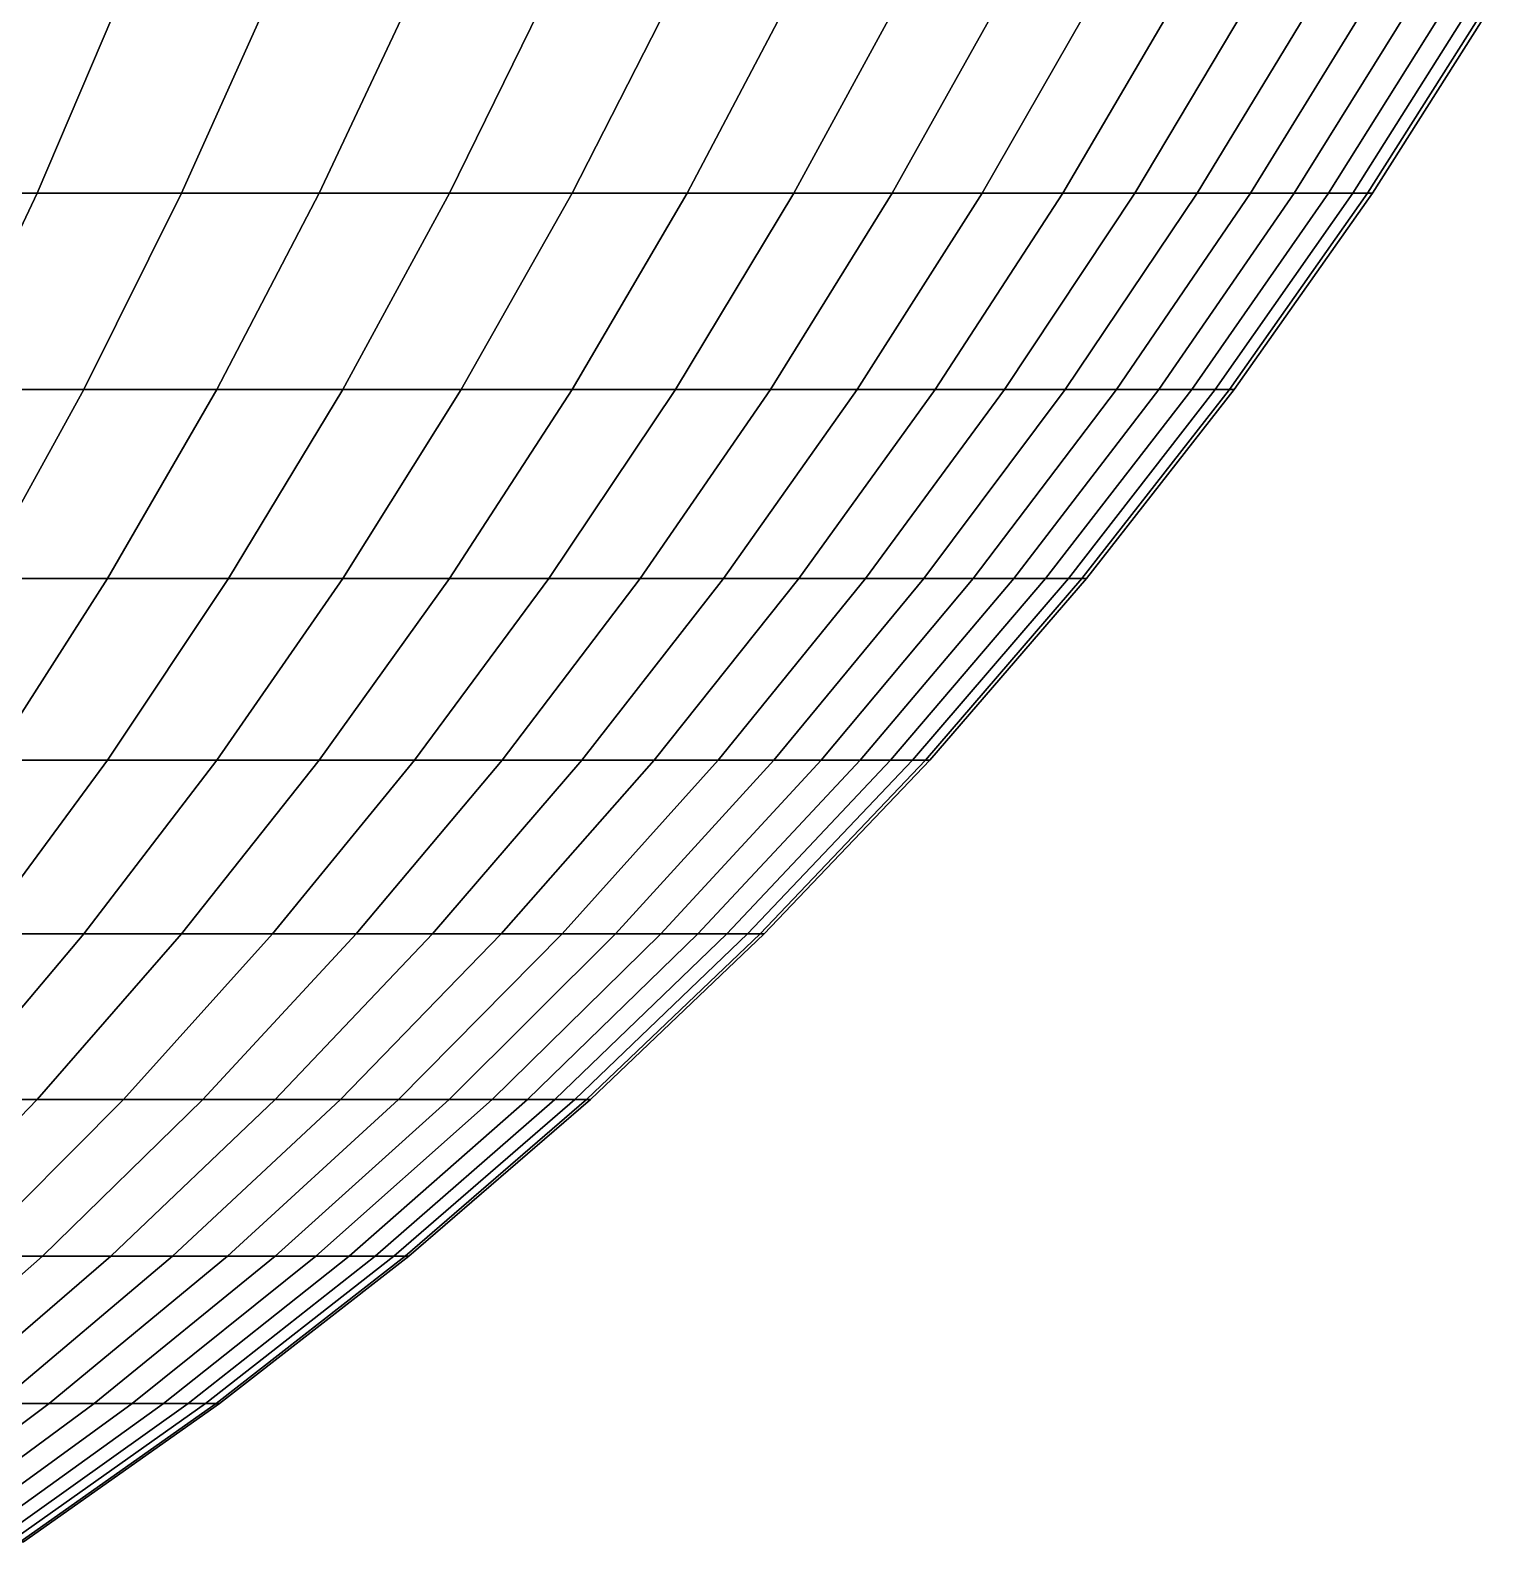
# Model space of a CAD drawing. Extents: x -610 to 610, y -610 to 610.
# Drawn here: x 339.5 to 522.9, y -506.9 to -318.3 of the extents above; entities that cross this region are included whole.
import ezdxf

# ---------------------------------------------------------------- set-up
doc = ezdxf.new("R2010")
doc.units = 0

msp = doc.modelspace()

# ---------------------------------------------------------------- linework, layer by layer
for points in [[(340.388947, -338.675629, -375.56134), (321.551056, -338.675629, -391.811066), (331.706085, -313.397034, -404.185028), (351.138947, -313.397034, -387.42215)], [(321.551056, -338.675629, 391.811066), (340.388947, -338.675629, 375.56134), (351.138947, -313.397034, 387.42215), (331.706085, -313.397034, 404.185028)], [(358.40686, -338.675629, -358.40686), (340.388947, -338.675629, -375.56134), (351.138947, -313.397034, -387.42215), (369.725861, -313.397034, -369.725861)], [(340.388947, -338.675629, 375.56134), (358.40686, -338.675629, 358.40686), (369.725861, -313.397034, 369.725861), (351.138947, -313.397034, 387.42215)], [(375.56134, -338.675629, -340.388947), (358.40686, -338.675629, -358.40686), (369.725861, -313.397034, -369.725861), (387.42215, -313.397034, -351.138947)], [(358.40686, -338.675629, 358.40686), (375.56134, -338.675629, 340.388947), (387.42215, -313.397034, 351.138947), (369.725861, -313.397034, 369.725861)], [(391.811066, -338.675629, -321.551056), (375.56134, -338.675629, -340.388947), (387.42215, -313.397034, -351.138947), (404.185028, -313.397034, -331.706085)], [(375.56134, -338.675629, 340.388947), (391.811066, -338.675629, 321.551056), (404.185028, -313.397034, 331.706085), (387.42215, -313.397034, 351.138947)], [(407.116852, -338.675629, -301.938446), (391.811066, -338.675629, -321.551056), (404.185028, -313.397034, -331.706085), (419.974213, -313.397034, -311.474121)], [(391.811066, -338.675629, 321.551056), (407.116852, -338.675629, 301.938446), (419.974213, -313.397034, 311.474121), (404.185028, -313.397034, 331.706085)], [(421.441895, -338.675629, -281.59848), (407.116852, -338.675629, -301.938446), (419.974213, -313.397034, -311.474121), (434.751648, -313.397034, -290.49176)], [(407.116852, -338.675629, 301.938446), (421.441895, -338.675629, 281.59848), (434.751648, -313.397034, 290.49176), (419.974213, -313.397034, 311.474121)], [(434.751648, -338.675629, -260.580109), (421.441895, -338.675629, -281.59848), (434.751648, -313.397034, -290.49176), (448.48172, -313.397034, -268.809601)], [(421.441895, -338.675629, 281.59848), (434.751648, -338.675629, 260.580109), (448.48172, -313.397034, 268.809601), (434.751648, -313.397034, 290.49176)], [(447.014038, -338.675629, -238.933975), (434.751648, -338.675629, -260.580109), (448.48172, -313.397034, -268.809601), (461.131378, -313.397034, -246.479843)], [(434.751648, -338.675629, 260.580109), (447.014038, -338.675629, 238.933975), (461.131378, -313.397034, 246.479843), (448.48172, -313.397034, 268.809601)], [(458.199493, -338.675629, -216.712219), (447.014038, -338.675629, -238.933975), (461.131378, -313.397034, -246.479843), (472.670105, -313.397034, -223.55632)], [(447.014038, -338.675629, 238.933975), (458.199493, -338.675629, 216.712219), (472.670105, -313.397034, 223.55632), (461.131378, -313.397034, 246.479843)], [(468.281158, -338.675629, -193.968414), (458.199493, -338.675629, -216.712219), (472.670105, -313.397034, -223.55632), (483.07016, -313.397034, -200.094193)], [(458.199493, -338.675629, 216.712219), (468.281158, -338.675629, 193.968414), (483.07016, -313.397034, 200.094193), (472.670105, -313.397034, 223.55632)], [(477.23468, -338.675629, -170.757294), (468.281158, -338.675629, -193.968414), (483.07016, -313.397034, -200.094193), (492.306427, -313.397034, -176.150055)], [(468.281158, -338.675629, 193.968414), (477.23468, -338.675629, 170.757294), (492.306427, -313.397034, 176.150055), (483.07016, -313.397034, 200.094193)], [(485.038483, -338.675629, -147.134811), (477.23468, -338.675629, -170.757294), (492.306427, -313.397034, -176.150055), (500.356689, -313.397034, -151.78154)], [(477.23468, -338.675629, 170.757294), (485.038483, -338.675629, 147.134811), (500.356689, -313.397034, 151.78154), (492.306427, -313.397034, 176.150055)], [(491.673798, -338.675629, -123.157875), (485.038483, -338.675629, -147.134811), (500.356689, -313.397034, -151.78154), (507.201569, -313.397034, -127.047379)], [(485.038483, -338.675629, 147.134811), (491.673798, -338.675629, 123.157875), (507.201569, -313.397034, 127.047379), (500.356689, -313.397034, 151.78154)], [(497.124634, -338.675629, -98.884232), (491.673798, -338.675629, -123.157875), (507.201569, -313.397034, -127.047379), (512.824524, -313.397034, -102.007149)], [(491.673798, -338.675629, 123.157875), (497.124634, -338.675629, 98.884232), (512.824524, -313.397034, 102.007149), (507.201569, -313.397034, 127.047379)], [(501.377838, -338.675629, -74.372375), (497.124634, -338.675629, -98.884232), (512.824524, -313.397034, -102.007149), (517.212097, -313.397034, -76.721161)], [(497.124634, -338.675629, 98.884232), (501.377838, -338.675629, 74.372375), (517.212097, -313.397034, 76.721161), (512.824524, -313.397034, 102.007149)], [(504.423157, -338.675629, -49.681347), (501.377838, -338.675629, -74.372375), (517.212097, -313.397034, -76.721161), (520.353577, -313.397034, -51.250355)], [(501.377838, -338.675629, 74.372375), (504.423157, -338.675629, 49.681347), (520.353577, -313.397034, 51.250355), (517.212097, -313.397034, 76.721161)], [(506.253326, -338.675629, -24.870632), (504.423157, -338.675629, -49.681347), (520.353577, -313.397034, -51.250355), (522.241516, -313.397034, -25.65608)], [(504.423157, -338.675629, 49.681347), (506.253326, -338.675629, 24.870632), (522.241516, -313.397034, 25.65608), (520.353577, -313.397034, 51.250355)], [(506.863861, -338.675629), (506.253326, -338.675629, -24.870632), (522.241516, -313.397034, -25.65608), (522.871338, -313.397034)], [(506.253326, -338.675629, 24.870632), (506.863861, -338.675629), (522.871338, -313.397034), (522.241516, -313.397034, 25.65608)], [(328.819, -363.138306, -362.795837), (310.621338, -363.138306, -378.493225), (321.551056, -338.675629, -391.811066), (340.388947, -338.675629, -375.56134)], [(310.621338, -363.138306, 378.493225), (328.819, -363.138306, 362.795837), (340.388947, -338.675629, 375.56134), (321.551056, -338.675629, 391.811066)], [(346.224426, -363.138306, -346.224426), (328.819, -363.138306, -362.795837), (340.388947, -338.675629, -375.56134), (358.40686, -338.675629, -358.40686)], [(328.819, -363.138306, 362.795837), (346.224426, -363.138306, 346.224426), (358.40686, -338.675629, 358.40686), (340.388947, -338.675629, 375.56134)], [(362.795837, -363.138306, -328.819), (346.224426, -363.138306, -346.224426), (358.40686, -338.675629, -358.40686), (375.56134, -338.675629, -340.388947)], [(346.224426, -363.138306, 346.224426), (362.795837, -363.138306, 328.819), (375.56134, -338.675629, 340.388947), (358.40686, -338.675629, 358.40686)], [(378.493225, -363.138306, -310.621338), (362.795837, -363.138306, -328.819), (375.56134, -338.675629, -340.388947), (391.811066, -338.675629, -321.551056)], [(362.795837, -363.138306, 328.819), (378.493225, -363.138306, 310.621338), (391.811066, -338.675629, 321.551056), (375.56134, -338.675629, 340.388947)], [(393.278748, -363.138306, -291.675415), (378.493225, -363.138306, -310.621338), (391.811066, -338.675629, -321.551056), (407.116852, -338.675629, -301.938446)], [(378.493225, -363.138306, 310.621338), (393.278748, -363.138306, 291.675415), (407.116852, -338.675629, 301.938446), (391.811066, -338.675629, 321.551056)], [(407.116852, -363.138306, -272.026794), (393.278748, -363.138306, -291.675415), (407.116852, -338.675629, -301.938446), (421.441895, -338.675629, -281.59848)], [(393.278748, -363.138306, 291.675415), (407.116852, -363.138306, 272.026794), (421.441895, -338.675629, 281.59848), (407.116852, -338.675629, 301.938446)], [(419.974213, -363.138306, -251.722855), (407.116852, -363.138306, -272.026794), (421.441895, -338.675629, -281.59848), (434.751648, -338.675629, -260.580109)], [(407.116852, -363.138306, 272.026794), (419.974213, -363.138306, 251.722855), (434.751648, -338.675629, 260.580109), (421.441895, -338.675629, 281.59848)], [(431.819794, -363.138306, -230.812485), (419.974213, -363.138306, -251.722855), (434.751648, -338.675629, -260.580109), (447.014038, -338.675629, -238.933975)], [(419.974213, -363.138306, 251.722855), (431.819794, -363.138306, 230.812485), (447.014038, -338.675629, 238.933975), (434.751648, -338.675629, 260.580109)], [(442.625092, -363.138306, -209.346069), (431.819794, -363.138306, -230.812485), (447.014038, -338.675629, -238.933975), (458.199493, -338.675629, -216.712219)], [(431.819794, -363.138306, 230.812485), (442.625092, -363.138306, 209.346069), (458.199493, -338.675629, 216.712219), (447.014038, -338.675629, 238.933975)], [(452.364044, -363.138306, -187.37532), (442.625092, -363.138306, -209.346069), (458.199493, -338.675629, -216.712219), (468.281158, -338.675629, -193.968414)], [(442.625092, -363.138306, 209.346069), (452.364044, -363.138306, 187.37532), (468.281158, -338.675629, 193.968414), (458.199493, -338.675629, 216.712219)], [(461.013214, -363.138306, -164.953171), (452.364044, -363.138306, -187.37532), (468.281158, -338.675629, -193.968414), (477.23468, -338.675629, -170.757294)], [(452.364044, -363.138306, 187.37532), (461.013214, -363.138306, 164.953171), (477.23468, -338.675629, 170.757294), (468.281158, -338.675629, 193.968414)], [(468.551788, -363.138306, -142.133636), (461.013214, -363.138306, -164.953171), (477.23468, -338.675629, -170.757294), (485.038483, -338.675629, -147.134811)], [(461.013214, -363.138306, 164.953171), (468.551788, -363.138306, 142.133636), (485.038483, -338.675629, 147.134811), (477.23468, -338.675629, 170.757294)], [(474.961548, -363.138306, -118.971672), (468.551788, -363.138306, -142.133636), (485.038483, -338.675629, -147.134811), (491.673798, -338.675629, -123.157875)], [(468.551788, -363.138306, 142.133636), (474.961548, -363.138306, 118.971672), (491.673798, -338.675629, 123.157875), (485.038483, -338.675629, 147.134811)], [(480.227112, -363.138306, -95.523109), (474.961548, -363.138306, -118.971672), (491.673798, -338.675629, -123.157875), (497.124634, -338.675629, -98.884232)], [(474.961548, -363.138306, 118.971672), (480.227112, -363.138306, 95.523109), (497.124634, -338.675629, 98.884232), (491.673798, -338.675629, 123.157875)], [(484.335724, -363.138306, -71.844421), (480.227112, -363.138306, -95.523109), (497.124634, -338.675629, -98.884232), (501.377838, -338.675629, -74.372375)], [(480.227112, -363.138306, 95.523109), (484.335724, -363.138306, 71.844421), (501.377838, -338.675629, 74.372375), (497.124634, -338.675629, 98.884232)], [(487.277588, -363.138306, -47.992653), (484.335724, -363.138306, -71.844421), (501.377838, -338.675629, -74.372375), (504.423157, -338.675629, -49.681347)], [(484.335724, -363.138306, 71.844421), (487.277588, -363.138306, 47.992653), (504.423157, -338.675629, 49.681347), (501.377838, -338.675629, 74.372375)], [(489.045502, -363.138306, -24.025267), (487.277588, -363.138306, -47.992653), (504.423157, -338.675629, -49.681347), (506.253326, -338.675629, -24.870632)], [(487.277588, -363.138306, 47.992653), (489.045502, -363.138306, 24.025267), (506.253326, -338.675629, 24.870632), (504.423157, -338.675629, 49.681347)], [(489.635315, -363.138306), (489.045502, -363.138306, -24.025267), (506.253326, -338.675629, -24.870632), (506.863861, -338.675629)], [(489.045502, -363.138306, 24.025267), (489.635315, -363.138306), (506.863861, -338.675629), (506.253326, -338.675629, 24.870632)], [(333.207947, -386.726135, -333.207947), (316.456818, -386.726135, -349.156311), (328.819, -363.138306, -362.795837), (346.224426, -363.138306, -346.224426)], [(316.456818, -386.726135, 349.156311), (333.207947, -386.726135, 333.207947), (346.224426, -363.138306, 346.224426), (328.819, -363.138306, 362.795837)], [(349.156311, -386.726135, -316.456818), (333.207947, -386.726135, -333.207947), (346.224426, -363.138306, -346.224426), (362.795837, -363.138306, -328.819)], [(333.207947, -386.726135, 333.207947), (349.156311, -386.726135, 316.456818), (362.795837, -363.138306, 328.819), (346.224426, -363.138306, 346.224426)], [(364.263519, -386.726135, -298.943359), (349.156311, -386.726135, -316.456818), (362.795837, -363.138306, -328.819), (378.493225, -363.138306, -310.621338)], [(349.156311, -386.726135, 316.456818), (364.263519, -386.726135, 298.943359), (378.493225, -363.138306, 310.621338), (362.795837, -363.138306, 328.819)], [(378.493225, -386.726135, -280.709686), (364.263519, -386.726135, -298.943359), (378.493225, -363.138306, -310.621338), (393.278748, -363.138306, -291.675415)], [(364.263519, -386.726135, 298.943359), (378.493225, -386.726135, 280.709686), (393.278748, -363.138306, 291.675415), (378.493225, -363.138306, 310.621338)], [(391.811066, -386.726135, -261.799805), (378.493225, -386.726135, -280.709686), (393.278748, -363.138306, -291.675415), (407.116852, -363.138306, -272.026794)], [(378.493225, -386.726135, 280.709686), (391.811066, -386.726135, 261.799805), (407.116852, -363.138306, 272.026794), (393.278748, -363.138306, 291.675415)], [(404.185028, -386.726135, -242.259171), (391.811066, -386.726135, -261.799805), (407.116852, -363.138306, -272.026794), (419.974213, -363.138306, -251.722855)], [(391.811066, -386.726135, 261.799805), (404.185028, -386.726135, 242.259171), (419.974213, -363.138306, 251.722855), (407.116852, -363.138306, 272.026794)], [(415.585266, -386.726135, -222.134949), (404.185028, -386.726135, -242.259171), (419.974213, -363.138306, -251.722855), (431.819794, -363.138306, -230.812485)], [(404.185028, -386.726135, 242.259171), (415.585266, -386.726135, 222.134949), (431.819794, -363.138306, 230.812485), (419.974213, -363.138306, 251.722855)], [(425.984314, -386.726135, -201.475586), (415.585266, -386.726135, -222.134949), (431.819794, -363.138306, -230.812485), (442.625092, -363.138306, -209.346069)], [(415.585266, -386.726135, 222.134949), (425.984314, -386.726135, 201.475586), (442.625092, -363.138306, 209.346069), (431.819794, -363.138306, 230.812485)], [(435.357147, -386.726135, -180.330841), (425.984314, -386.726135, -201.475586), (442.625092, -363.138306, -209.346069), (452.364044, -363.138306, -187.37532)], [(425.984314, -386.726135, 201.475586), (435.357147, -386.726135, 180.330841), (452.364044, -363.138306, 187.37532), (442.625092, -363.138306, 209.346069)], [(443.681122, -386.726135, -158.751648), (435.357147, -386.726135, -180.330841), (452.364044, -363.138306, -187.37532), (461.013214, -363.138306, -164.953171)], [(435.357147, -386.726135, 180.330841), (443.681122, -386.726135, 158.751648), (461.013214, -363.138306, 164.953171), (452.364044, -363.138306, 187.37532)], [(450.936279, -386.726135, -136.790024), (443.681122, -386.726135, -158.751648), (461.013214, -363.138306, -164.953171), (468.551788, -363.138306, -142.133636)], [(443.681122, -386.726135, 158.751648), (450.936279, -386.726135, 136.790024), (468.551788, -363.138306, 142.133636), (461.013214, -363.138306, 164.953171)], [(457.105103, -386.726135, -114.498863), (450.936279, -386.726135, -136.790024), (468.551788, -363.138306, -142.133636), (474.961548, -363.138306, -118.971672)], [(450.936279, -386.726135, 136.790024), (457.105103, -386.726135, 114.498863), (474.961548, -363.138306, 118.971672), (468.551788, -363.138306, 142.133636)], [(462.172668, -386.726135, -91.931862), (457.105103, -386.726135, -114.498863), (474.961548, -363.138306, -118.971672), (480.227112, -363.138306, -95.523109)], [(457.105103, -386.726135, 114.498863), (462.172668, -386.726135, 91.931862), (480.227112, -363.138306, 95.523109), (474.961548, -363.138306, 118.971672)], [(466.126862, -386.726135, -69.143387), (462.172668, -386.726135, -91.931862), (480.227112, -363.138306, -95.523109), (484.335724, -363.138306, -71.844421)], [(462.172668, -386.726135, 91.931862), (466.126862, -386.726135, 69.143387), (484.335724, -363.138306, 71.844421), (480.227112, -363.138306, 95.523109)], [(468.958069, -386.726135, -46.188343), (466.126862, -386.726135, -69.143387), (484.335724, -363.138306, -71.844421), (487.277588, -363.138306, -47.992653)], [(466.126862, -386.726135, 69.143387), (468.958069, -386.726135, 46.188343), (487.277588, -363.138306, 47.992653), (484.335724, -363.138306, 71.844421)], [(470.659576, -386.726135, -23.122021), (468.958069, -386.726135, -46.188343), (487.277588, -363.138306, -47.992653), (489.045502, -363.138306, -24.025267)], [(468.958069, -386.726135, 46.188343), (470.659576, -386.726135, 23.122021), (489.045502, -363.138306, 24.025267), (487.277588, -363.138306, 47.992653)], [(471.227173, -386.726135), (470.659576, -386.726135, -23.122021), (489.045502, -363.138306, -24.025267), (489.635315, -363.138306)], [(470.659576, -386.726135, 23.122021), (471.227173, -386.726135), (489.635315, -363.138306), (489.045502, -363.138306, 24.025267)], [(334.675598, -409.382355, -303.332306), (319.388672, -409.382355, -319.388672), (333.207947, -386.726135, -333.207947), (349.156311, -386.726135, -316.456818)], [(319.388672, -409.382355, 319.388672), (334.675598, -409.382355, 303.332306), (349.156311, -386.726135, 316.456818), (333.207947, -386.726135, 333.207947)], [(349.156311, -409.382355, -286.545166), (334.675598, -409.382355, -303.332306), (349.156311, -386.726135, -316.456818), (364.263519, -386.726135, -298.943359)], [(334.675598, -409.382355, 303.332306), (349.156311, -409.382355, 286.545166), (364.263519, -386.726135, 298.943359), (349.156311, -386.726135, 316.456818)], [(362.795837, -409.382355, -269.067719), (349.156311, -409.382355, -286.545166), (364.263519, -386.726135, -298.943359), (378.493225, -386.726135, -280.709686)], [(349.156311, -409.382355, 286.545166), (362.795837, -409.382355, 269.067719), (378.493225, -386.726135, 280.709686), (364.263519, -386.726135, 298.943359)], [(375.56134, -409.382355, -250.942078), (362.795837, -409.382355, -269.067719), (378.493225, -386.726135, -280.709686), (391.811066, -386.726135, -261.799805)], [(362.795837, -409.382355, 269.067719), (375.56134, -409.382355, 250.942078), (391.811066, -386.726135, 261.799805), (378.493225, -386.726135, 280.709686)], [(387.42215, -409.382355, -232.211884), (375.56134, -409.382355, -250.942078), (391.811066, -386.726135, -261.799805), (404.185028, -386.726135, -242.259171)], [(375.56134, -409.382355, 250.942078), (387.42215, -409.382355, 232.211884), (404.185028, -386.726135, 242.259171), (391.811066, -386.726135, 261.799805)], [(398.349548, -409.382355, -212.922272), (387.42215, -409.382355, -232.211884), (404.185028, -386.726135, -242.259171), (415.585266, -386.726135, -222.134949)], [(387.42215, -409.382355, 232.211884), (398.349548, -409.382355, 212.922272), (415.585266, -386.726135, 222.134949), (404.185028, -386.726135, 242.259171)], [(408.317322, -409.382355, -193.11972), (398.349548, -409.382355, -212.922272), (415.585266, -386.726135, -222.134949), (425.984314, -386.726135, -201.475586)], [(398.349548, -409.382355, 212.922272), (408.317322, -409.382355, 193.11972), (425.984314, -386.726135, 201.475586), (415.585266, -386.726135, 222.134949)], [(417.301422, -409.382355, -172.851913), (408.317322, -409.382355, -193.11972), (425.984314, -386.726135, -201.475586), (435.357147, -386.726135, -180.330841)], [(408.317322, -409.382355, 193.11972), (417.301422, -409.382355, 172.851913), (435.357147, -386.726135, 180.330841), (425.984314, -386.726135, 201.475586)], [(425.280212, -409.382355, -152.167694), (417.301422, -409.382355, -172.851913), (435.357147, -386.726135, -180.330841), (443.681122, -386.726135, -158.751648)], [(417.301422, -409.382355, 172.851913), (425.280212, -409.382355, 152.167694), (443.681122, -386.726135, 158.751648), (435.357147, -386.726135, 180.330841)], [(432.234436, -409.382355, -131.116882), (425.280212, -409.382355, -152.167694), (443.681122, -386.726135, -158.751648), (450.936279, -386.726135, -136.790024)], [(425.280212, -409.382355, 152.167694), (432.234436, -409.382355, 131.116882), (450.936279, -386.726135, 136.790024), (443.681122, -386.726135, 158.751648)], [(438.14743, -409.382355, -109.750214), (432.234436, -409.382355, -131.116882), (450.936279, -386.726135, -136.790024), (457.105103, -386.726135, -114.498863)], [(432.234436, -409.382355, 131.116882), (438.14743, -409.382355, 109.750214), (457.105103, -386.726135, 114.498863), (450.936279, -386.726135, 136.790024)], [(443.004822, -409.382355, -88.119141), (438.14743, -409.382355, -109.750214), (457.105103, -386.726135, -114.498863), (462.172668, -386.726135, -91.931862)], [(438.14743, -409.382355, 109.750214), (443.004822, -409.382355, 88.119141), (462.172668, -386.726135, 91.931862), (457.105103, -386.726135, 114.498863)], [(446.795013, -409.382355, -66.27578), (443.004822, -409.382355, -88.119141), (462.172668, -386.726135, -91.931862), (466.126862, -386.726135, -69.143387)], [(443.004822, -409.382355, 88.119141), (446.795013, -409.382355, 66.27578), (466.126862, -386.726135, 69.143387), (462.172668, -386.726135, 91.931862)], [(449.50882, -409.382355, -44.272755), (446.795013, -409.382355, -66.27578), (466.126862, -386.726135, -69.143387), (468.958069, -386.726135, -46.188343)], [(446.795013, -409.382355, 66.27578), (449.50882, -409.382355, 44.272755), (468.958069, -386.726135, 46.188343), (466.126862, -386.726135, 69.143387)], [(451.139709, -409.382355, -22.163073), (449.50882, -409.382355, -44.272755), (468.958069, -386.726135, -46.188343), (470.659576, -386.726135, -23.122021)], [(449.50882, -409.382355, 44.272755), (451.139709, -409.382355, 22.163073), (470.659576, -386.726135, 23.122021), (468.958069, -386.726135, 46.188343)], [(451.683807, -409.382355), (451.139709, -409.382355, -22.163073), (470.659576, -386.726135, -23.122021), (471.227173, -386.726135)], [(451.139709, -409.382355, 22.163073), (451.683807, -409.382355), (471.227173, -386.726135), (470.659576, -386.726135, 23.122021)], [(333.207947, -431.052277, -273.456665), (319.388672, -431.052277, -289.47702), (334.675598, -409.382355, -303.332306), (349.156311, -409.382355, -286.545166)], [(319.388672, -431.052277, 289.47702), (333.207947, -431.052277, 273.456665), (349.156311, -409.382355, 286.545166), (334.675598, -409.382355, 303.332306)], [(346.224426, -431.052277, -256.777557), (333.207947, -431.052277, -273.456665), (349.156311, -409.382355, -286.545166), (362.795837, -409.382355, -269.067719)], [(333.207947, -431.052277, 273.456665), (346.224426, -431.052277, 256.777557), (362.795837, -409.382355, 269.067719), (349.156311, -409.382355, 286.545166)], [(358.40686, -431.052277, -239.479828), (346.224426, -431.052277, -256.777557), (362.795837, -409.382355, -269.067719), (375.56134, -409.382355, -250.942078)], [(346.224426, -431.052277, 256.777557), (358.40686, -431.052277, 239.479828), (375.56134, -409.382355, 250.942078), (362.795837, -409.382355, 269.067719)], [(369.725861, -431.052277, -221.605164), (358.40686, -431.052277, -239.479828), (375.56134, -409.382355, -250.942078), (387.42215, -409.382355, -232.211884)], [(358.40686, -431.052277, 239.479828), (369.725861, -431.052277, 221.605164), (387.42215, -409.382355, 232.211884), (375.56134, -409.382355, 250.942078)], [(380.154205, -431.052277, -203.19664), (369.725861, -431.052277, -221.605164), (387.42215, -409.382355, -232.211884), (398.349548, -409.382355, -212.922272)], [(369.725861, -431.052277, 221.605164), (380.154205, -431.052277, 203.19664), (398.349548, -409.382355, 212.922272), (387.42215, -409.382355, 232.211884)], [(389.666656, -431.052277, -184.298599), (380.154205, -431.052277, -203.19664), (398.349548, -409.382355, -212.922272), (408.317322, -409.382355, -193.11972)], [(380.154205, -431.052277, 203.19664), (389.666656, -431.052277, 184.298599), (408.317322, -409.382355, 193.11972), (398.349548, -409.382355, 212.922272)], [(398.240417, -431.052277, -164.956573), (389.666656, -431.052277, -184.298599), (408.317322, -409.382355, -193.11972), (417.301422, -409.382355, -172.851913)], [(389.666656, -431.052277, 184.298599), (398.240417, -431.052277, 164.956573), (417.301422, -409.382355, 172.851913), (408.317322, -409.382355, 193.11972)], [(405.854736, -431.052277, -145.217148), (398.240417, -431.052277, -164.956573), (417.301422, -409.382355, -172.851913), (425.280212, -409.382355, -152.167694)], [(398.240417, -431.052277, 164.956573), (405.854736, -431.052277, 145.217148), (425.280212, -409.382355, 152.167694), (417.301422, -409.382355, 172.851913)], [(412.491333, -431.052277, -125.127876), (405.854736, -431.052277, -145.217148), (425.280212, -409.382355, -152.167694), (432.234436, -409.382355, -131.116882)], [(405.854736, -431.052277, 145.217148), (412.491333, -431.052277, 125.127876), (432.234436, -409.382355, 131.116882), (425.280212, -409.382355, 152.167694)], [(418.134186, -431.052277, -104.737167), (412.491333, -431.052277, -125.127876), (432.234436, -409.382355, -131.116882), (438.14743, -409.382355, -109.750214)], [(412.491333, -431.052277, 125.127876), (418.134186, -431.052277, 104.737167), (438.14743, -409.382355, 109.750214), (432.234436, -409.382355, 131.116882)], [(422.769775, -431.052277, -84.094131), (418.134186, -431.052277, -104.737167), (438.14743, -409.382355, -109.750214), (443.004822, -409.382355, -88.119141)], [(418.134186, -431.052277, 104.737167), (422.769775, -431.052277, 84.094131), (443.004822, -409.382355, 88.119141), (438.14743, -409.382355, 109.750214)], [(426.38681, -431.052277, -63.248505), (422.769775, -431.052277, -84.094131), (443.004822, -409.382355, -88.119141), (446.795013, -409.382355, -66.27578)], [(422.769775, -431.052277, 84.094131), (426.38681, -431.052277, 63.248505), (446.795013, -409.382355, 66.27578), (443.004822, -409.382355, 88.119141)], [(428.976654, -431.052277, -42.250515), (426.38681, -431.052277, -63.248505), (446.795013, -409.382355, -66.27578), (449.50882, -409.382355, -44.272755)], [(426.38681, -431.052277, 63.248505), (428.976654, -431.052277, 42.250515), (449.50882, -409.382355, 44.272755), (446.795013, -409.382355, 66.27578)], [(430.533051, -431.052277, -21.150732), (428.976654, -431.052277, -42.250515), (449.50882, -409.382355, -44.272755), (451.139709, -409.382355, -22.163073)], [(428.976654, -431.052277, 42.250515), (430.533051, -431.052277, 21.150732), (451.139709, -409.382355, 22.163073), (449.50882, -409.382355, 44.272755)], [(431.052277, -431.052277), (430.533051, -431.052277, -21.150732), (451.139709, -409.382355, -22.163073), (451.683807, -409.382355)], [(430.533051, -431.052277, 21.150732), (431.052277, -431.052277), (451.683807, -409.382355), (451.139709, -409.382355, 22.163073)], [(328.819, -451.683807, -243.868774), (316.456818, -451.683807, -259.709412), (333.207947, -431.052277, -273.456665), (346.224426, -431.052277, -256.777557)], [(316.456818, -451.683807, 259.709412), (328.819, -451.683807, 243.868774), (346.224426, -431.052277, 256.777557), (333.207947, -431.052277, 273.456665)], [(340.388947, -451.683807, -227.440643), (328.819, -451.683807, -243.868774), (346.224426, -431.052277, -256.777557), (358.40686, -431.052277, -239.479828)], [(328.819, -451.683807, 243.868774), (340.388947, -451.683807, 227.440643), (358.40686, -431.052277, 239.479828), (346.224426, -431.052277, 256.777557)], [(351.138947, -451.683807, -210.464584), (340.388947, -451.683807, -227.440643), (358.40686, -431.052277, -239.479828), (369.725861, -431.052277, -221.605164)], [(340.388947, -451.683807, 227.440643), (351.138947, -451.683807, 210.464584), (369.725861, -431.052277, 221.605164), (358.40686, -431.052277, 239.479828)], [(361.042999, -451.683807, -192.981491), (351.138947, -451.683807, -210.464584), (369.725861, -431.052277, -221.605164), (380.154205, -431.052277, -203.19664)], [(351.138947, -451.683807, 210.464584), (361.042999, -451.683807, 192.981491), (380.154205, -431.052277, 203.19664), (369.725861, -431.052277, 221.605164)], [(370.077271, -451.683807, -175.033508), (361.042999, -451.683807, -192.981491), (380.154205, -431.052277, -203.19664), (389.666656, -431.052277, -184.298599)], [(361.042999, -451.683807, 192.981491), (370.077271, -451.683807, 175.033508), (389.666656, -431.052277, 184.298599), (380.154205, -431.052277, 203.19664)], [(378.219971, -451.683807, -156.663834), (370.077271, -451.683807, -175.033508), (389.666656, -431.052277, -184.298599), (398.240417, -431.052277, -164.956573)], [(370.077271, -451.683807, 175.033508), (378.219971, -451.683807, 156.663834), (398.240417, -431.052277, 164.956573), (389.666656, -431.052277, 184.298599)], [(385.451508, -451.683807, -137.916748), (378.219971, -451.683807, -156.663834), (398.240417, -431.052277, -164.956573), (405.854736, -431.052277, -145.217148)], [(378.219971, -451.683807, 156.663834), (385.451508, -451.683807, 137.916748), (405.854736, -431.052277, 145.217148), (398.240417, -431.052277, 164.956573)], [(391.754456, -451.683807, -118.837425), (385.451508, -451.683807, -137.916748), (405.854736, -431.052277, -145.217148), (412.491333, -431.052277, -125.127876)], [(385.451508, -451.683807, 137.916748), (391.754456, -451.683807, 118.837425), (412.491333, -431.052277, 125.127876), (405.854736, -431.052277, 145.217148)], [(397.113647, -451.683807, -99.471786), (391.754456, -451.683807, -118.837425), (412.491333, -431.052277, -125.127876), (418.134186, -431.052277, -104.737167)], [(391.754456, -451.683807, 118.837425), (397.113647, -451.683807, 99.471786), (418.134186, -431.052277, 104.737167), (412.491333, -431.052277, 125.127876)], [(401.516174, -451.683807, -79.866539), (397.113647, -451.683807, -99.471786), (418.134186, -431.052277, -104.737167), (422.769775, -431.052277, -84.094131)], [(397.113647, -451.683807, 99.471786), (401.516174, -451.683807, 79.866531), (422.769775, -431.052277, 84.094131), (418.134186, -431.052277, 104.737167)], [(404.951416, -451.683807, -60.068863), (401.516174, -451.683807, -79.866539), (422.769775, -431.052277, -84.094131), (426.38681, -431.052277, -63.248505)], [(401.516174, -451.683807, 79.866531), (404.951416, -451.683807, 60.068863), (426.38681, -431.052277, 63.248505), (422.769775, -431.052277, 84.094131)], [(407.411041, -451.683807, -40.126484), (404.951416, -451.683807, -60.068863), (426.38681, -431.052277, -63.248505), (428.976654, -431.052277, -42.250515)], [(404.951416, -451.683807, 60.068863), (407.411041, -451.683807, 40.126484), (428.976654, -431.052277, 42.250515), (426.38681, -431.052277, 63.248505)], [(408.889221, -451.683807, -20.087439), (407.411041, -451.683807, -40.126484), (428.976654, -431.052277, -42.250515), (430.533051, -431.052277, -21.150732)], [(407.411041, -451.683807, 40.126484), (408.889221, -451.683807, 20.087439), (430.533051, -431.052277, 21.150732), (428.976654, -431.052277, 42.250515)], [(409.382355, -451.683807), (408.889221, -451.683807, -20.087439), (430.533051, -431.052277, -21.150732), (431.052277, -431.052277)], [(408.889221, -451.683807, 20.087439), (409.382355, -451.683807), (431.052277, -431.052277), (430.533051, -431.052277, 21.150732)], [(321.551056, -471.227173, -214.853531), (310.621338, -471.227173, -230.372498), (328.819, -451.683807, -243.868774), (340.388947, -451.683807, -227.440643)], [(310.621338, -471.227173, 230.372498), (321.551056, -471.227173, 214.853531), (340.388947, -451.683807, 227.440643), (328.819, -451.683807, 243.868774)], [(331.706055, -471.227173, -198.816971), (321.551056, -471.227173, -214.853531), (340.388947, -451.683807, -227.440643), (351.138947, -451.683807, -210.464584)], [(321.551056, -471.227173, 214.853531), (331.706085, -471.227173, 198.816971), (351.138947, -451.683807, 210.464584), (340.388947, -451.683807, 227.440643)], [(341.061981, -471.227173, -182.301453), (331.706055, -471.227173, -198.816971), (351.138947, -451.683807, -210.464584), (361.042999, -451.683807, -192.981491)], [(331.706085, -471.227173, 198.816971), (341.061981, -471.227173, 182.301453), (361.042999, -451.683807, 192.981491), (351.138947, -451.683807, 210.464584)], [(349.596283, -471.227173, -165.346741), (341.061981, -471.227173, -182.301453), (361.042999, -451.683807, -192.981491), (370.077271, -451.683807, -175.033508)], [(341.061981, -471.227173, 182.301453), (349.596283, -471.227173, 165.346741), (370.077271, -451.683807, 175.033508), (361.042999, -451.683807, 192.981491)], [(357.288361, -471.227173, -147.993698), (349.596283, -471.227173, -165.346741), (370.077271, -451.683807, -175.033508), (378.219971, -451.683807, -156.663834)], [(349.596283, -471.227173, 165.346741), (357.288361, -471.227173, 147.993698), (378.219971, -451.683807, 156.663834), (370.077271, -451.683807, 175.033508)], [(364.11972, -471.227173, -130.284119), (357.288361, -471.227173, -147.993698), (378.219971, -451.683807, -156.663834), (385.451508, -451.683807, -137.916748)], [(357.288361, -471.227173, 147.993698), (364.11972, -471.227173, 130.284119), (385.451508, -451.683807, 137.916748), (378.219971, -451.683807, 156.663834)], [(370.073853, -471.227173, -112.260674), (364.11972, -471.227173, -130.284119), (385.451508, -451.683807, -137.916748), (391.754456, -451.683807, -118.837425)], [(364.11972, -471.227173, 130.284119), (370.073853, -471.227173, 112.260674), (391.754456, -451.683807, 118.837425), (385.451508, -451.683807, 137.916748)], [(375.136444, -471.227173, -93.966782), (370.073853, -471.227173, -112.260674), (391.754456, -451.683807, -118.837425), (397.113647, -451.683807, -99.471786)], [(370.073853, -471.227173, 112.260674), (375.136444, -471.227173, 93.966782), (397.113647, -451.683807, 99.471786), (391.754456, -451.683807, 118.837425)], [(379.295319, -471.227173, -75.446533), (375.136444, -471.227173, -93.966782), (397.113647, -451.683807, -99.471786), (401.516174, -451.683807, -79.866539)], [(375.136444, -471.227173, 93.966782), (379.295319, -471.227173, 75.446526), (401.516174, -451.683807, 79.866531), (397.113647, -451.683807, 99.471786)], [(382.540436, -471.227173, -56.744511), (379.295319, -471.227173, -75.446533), (401.516174, -451.683807, -79.866539), (404.951416, -451.683807, -60.068863)], [(379.295319, -471.227173, 75.446526), (382.540436, -471.227173, 56.744511), (404.951416, -451.683807, 60.068863), (401.516174, -451.683807, 79.866531)], [(384.863922, -471.227173, -37.905792), (382.540436, -471.227173, -56.744511), (404.951416, -451.683807, -60.068863), (407.411041, -451.683807, -40.126484)], [(382.540436, -471.227173, 56.744511), (384.863922, -471.227173, 37.905792), (407.411041, -451.683807, 40.126484), (404.951416, -451.683807, 60.068863)], [(386.260315, -471.227173, -18.975754), (384.863922, -471.227173, -37.905792), (407.411041, -451.683807, -40.126484), (408.889221, -451.683807, -20.087439)], [(384.863922, -471.227173, 37.905792), (386.260315, -471.227173, 18.975754), (408.889221, -451.683807, 20.087439), (407.411041, -451.683807, 40.126484)], [(386.726135, -471.227173), (386.260315, -471.227173, -18.975754), (408.889221, -451.683807, -20.087439), (409.382355, -451.683807)], [(386.260315, -471.227173, 18.975754), (386.726135, -471.227173), (409.382355, -451.683807), (408.889221, -451.683807, 20.087439)], [(320.259369, -489.635315, -171.182205), (311.474121, -489.635315, -186.690399), (331.706055, -471.227173, -198.816971), (341.061981, -471.227173, -182.301453)], [(311.474121, -489.635315, 186.690399), (320.259369, -489.635315, 171.182205), (341.061981, -471.227173, 182.301453), (331.706085, -471.227173, 198.816971)], [(328.273132, -489.635315, -155.261642), (320.259369, -489.635315, -171.182205), (341.061981, -471.227173, -182.301453), (349.596283, -471.227173, -165.346741)], [(320.259369, -489.635315, 171.182205), (328.273132, -489.635315, 155.261642), (349.596283, -471.227173, 165.346741), (341.061981, -471.227173, 182.301453)], [(335.496063, -489.635315, -138.96701), (328.273132, -489.635315, -155.261642), (349.596283, -471.227173, -165.346741), (357.288361, -471.227173, -147.993698)], [(328.273132, -489.635315, 155.261642), (335.496063, -489.635315, 138.96701), (357.288361, -471.227173, 147.993698), (349.596283, -471.227173, 165.346741)], [(341.910706, -489.635315, -122.337608), (335.496063, -489.635315, -138.96701), (357.288361, -471.227173, -147.993698), (364.11972, -471.227173, -130.284119)], [(335.496063, -489.635315, 138.96701), (341.910706, -489.635315, 122.337608), (364.11972, -471.227173, 130.284119), (357.288361, -471.227173, 147.993698)], [(347.501678, -489.635315, -105.413475), (341.910706, -489.635315, -122.337608), (364.11972, -471.227173, -130.284119), (370.073853, -471.227173, -112.260674)], [(341.910706, -489.635315, 122.337608), (347.501678, -489.635315, 105.413475), (370.073853, -471.227173, 112.260674), (364.11972, -471.227173, 130.284119)], [(352.255493, -489.635315, -88.235413), (347.501678, -489.635315, -105.413475), (370.073853, -471.227173, -112.260674), (375.136444, -471.227173, -93.966782)], [(347.501678, -489.635315, 105.413475), (352.255493, -489.635315, 88.235413), (375.136444, -471.227173, 93.966782), (370.073853, -471.227173, 112.260674)], [(356.160706, -489.635315, -70.844765), (352.255493, -489.635315, -88.235413), (375.136444, -471.227173, -93.966782), (379.295319, -471.227173, -75.446533)], [(352.255493, -489.635315, 88.235413), (356.160706, -489.635315, 70.844765), (379.295319, -471.227173, 75.446526), (375.136444, -471.227173, 93.966782)], [(359.207886, -489.635315, -53.283451), (356.160706, -489.635315, -70.844765), (379.295319, -471.227173, -75.446533), (382.540436, -471.227173, -56.744511)], [(356.160706, -489.635315, 70.844765), (359.207886, -489.635315, 53.283451), (382.540436, -471.227173, 56.744511), (379.295319, -471.227173, 75.446526)], [(361.389679, -489.635315, -35.593777), (359.207886, -489.635315, -53.283451), (382.540436, -471.227173, -56.744511), (384.863922, -471.227173, -37.905792)], [(359.207886, -489.635315, 53.283451), (361.389679, -489.635315, 35.593777), (384.863922, -471.227173, 37.905792), (382.540436, -471.227173, 56.744511)], [(362.700867, -489.635315, -17.818352), (361.389679, -489.635315, -35.593777), (384.863922, -471.227173, -37.905792), (386.260315, -471.227173, -18.975754)], [(361.389679, -489.635315, 35.593777), (362.700867, -489.635315, 17.818352), (386.260315, -471.227173, 18.975754), (384.863922, -471.227173, 37.905792)], [(363.138306, -489.635315), (362.700867, -489.635315, -17.818352), (386.260315, -471.227173, -18.975754), (386.726135, -471.227173)], [(362.700867, -489.635315, 17.818352), (363.138306, -489.635315), (386.726135, -471.227173), (386.260315, -471.227173, 18.975754)], [(318.878021, -506.863861, -114.096382), (312.895477, -506.863861, -129.605545), (335.496063, -489.635315, -138.96701), (341.910706, -489.635315, -122.337608)], [(312.895477, -506.863861, 129.605545), (318.878021, -506.863861, 114.096382), (341.910706, -489.635315, 122.337608), (335.496063, -489.635315, 138.96701)], [(324.092346, -506.863861, -98.31234), (318.878021, -506.863861, -114.096382), (341.910706, -489.635315, -122.337608), (347.501678, -489.635315, -105.413475)], [(318.878021, -506.863861, 114.096382), (324.092346, -506.863861, 98.31234), (347.501678, -489.635315, 105.413475), (341.910706, -489.635315, 122.337608)], [(328.525909, -506.863861, -82.291458), (324.092346, -506.863861, -98.31234), (347.501678, -489.635315, -105.413475), (352.255493, -489.635315, -88.235413)], [(324.092346, -506.863861, 98.31234), (328.525909, -506.863861, 82.291458), (352.255493, -489.635315, 88.235413), (347.501678, -489.635315, 105.413475)], [(332.16806, -506.863861, -66.072334), (328.525909, -506.863861, -82.291458), (352.255493, -489.635315, -88.235413), (356.160706, -489.635315, -70.844765)], [(328.525909, -506.863861, 82.291458), (332.16806, -506.863861, 66.072334), (356.160706, -489.635315, 70.844765), (352.255493, -489.635315, 88.235413)], [(335.009979, -506.863861, -49.694031), (332.16806, -506.863861, -66.072334), (356.160706, -489.635315, -70.844765), (359.207886, -489.635315, -53.283451)], [(332.16806, -506.863861, 66.072334), (335.009979, -506.863861, 49.694031), (359.207886, -489.635315, 53.283451), (356.160706, -489.635315, 70.844765)], [(337.0448, -506.863861, -33.196014), (335.009979, -506.863861, -49.694031), (359.207886, -489.635315, -53.283451), (361.389679, -489.635315, -35.593777)], [(335.009979, -506.863861, 49.694031), (337.0448, -506.863861, 33.196014), (361.389679, -489.635315, 35.593777), (359.207886, -489.635315, 53.283451)], [(338.267639, -506.863861, -16.618025), (337.0448, -506.863861, -33.196014), (361.389679, -489.635315, -35.593777), (362.700867, -489.635315, -17.818352)], [(337.0448, -506.863861, 33.196014), (338.267639, -506.863861, 16.618025), (362.700867, -489.635315, 17.818352), (361.389679, -489.635315, 35.593777)], [(338.675629, -506.863861), (338.267639, -506.863861, -16.618025), (362.700867, -489.635315, -17.818352), (363.138306, -489.635315)], [(338.267639, -506.863861, 16.618025), (338.675629, -506.863861), (363.138306, -489.635315), (362.700867, -489.635315, 17.818352)]]:
    msp.add_3dface(points)

doc.saveas('drawing.dxf')
